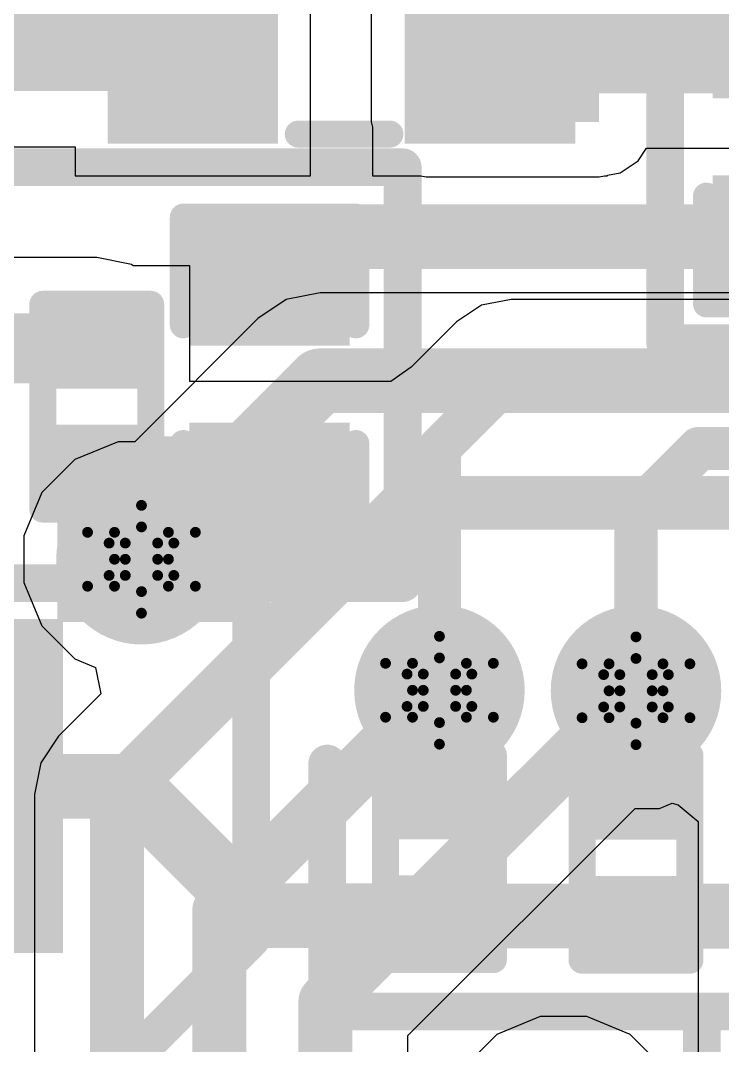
# Model space of a CAD drawing. Header units: inches. Extents: x -18 to 237, y -41 to 211.
# Drawn here: x 11.23 to 14.537, y 52.218 to 57.047 of the extents above; entities that cross this region are included whole.
import ezdxf

# ---------------------------------------------------------------- set-up
doc = ezdxf.new("R2010")
doc.units = ezdxf.units.IN
for name, color, linetype in [('Bottom Layer', 5, 'Continuous'), ('Bottom Solder', 6, 'Continuous'), ('Drill Drawing', 1, 'Continuous'), ('Top Layer', 1, 'Continuous'), ('Top Overlay', 2, 'Continuous'), ('Top Paste', 8, 'Continuous'), ('Top Solder', 216, 'Continuous'), ('Via Holes', 16, 'Continuous')]:
    doc.layers.add(name, color=color, linetype=linetype)

# ---------------------------------------------------------------- blocks, each defined once
blk = doc.blocks.new('R___0201_48')
at = {"layer": 'Top Layer'}
for points in [[(-0.41, 0.185), (-0.14, 0.185), (-0.14, -0.185), (-0.41, -0.185)], [(0.14, 0.185), (0.41, 0.185), (0.41, -0.185), (0.14, -0.185)]]:
    blk.add_hatch(color=1, dxfattribs=at).paths.add_polyline_path(points)
at = {"layer": 'Top Paste'}
for points in [[(-0.41, 0.185), (-0.14, 0.185), (-0.14, -0.185), (-0.41, -0.185)], [(0.14, 0.185), (0.41, 0.185), (0.41, -0.185), (0.14, -0.185)]]:
    blk.add_hatch(color=8, dxfattribs=at).paths.add_polyline_path(points)
at = {"layer": 'Top Solder'}
for points in [[(-0.465, 0.24), (-0.085, 0.24), (-0.085, -0.24), (-0.465, -0.24)], [(0.085, 0.24), (0.465, 0.24), (0.465, -0.24), (0.085, -0.24)]]:
    blk.add_hatch(color=216, dxfattribs=at).paths.add_polyline_path(points)
at = {"layer": 'Top Overlay'}
for points in [[(0.4826, 0.254, 0.127, 0.127, 0), (-0.4826, 0.254, 0.127, 0.127, 0)], [(-0.4826, -0.254, 0.127, 0.127, 0), (-0.4826, 0.254, 0.127, 0.127, 0)], [(0.4826, -0.254, 0.127, 0.127, 0), (0.4826, 0.254, 0.127, 0.127, 0)], [(0.4826, -0.254, 0.127, 0.127, 0), (-0.4826, -0.254, 0.127, 0.127, 0)]]:
    blk.add_lwpolyline(points, format="xyseb", dxfattribs=at)
for points in [[(-0.5143, 0.254, 0.0635, 0.0635, 1), (-0.4508, 0.254, 0.0635, 0.0635, 1)], [(-0.5143, 0.254, 0.0635, 0.0635, 1), (-0.4508, 0.254, 0.0635, 0.0635, 1)], [(0.4508, 0.254, 0.0635, 0.0635, 1), (0.5143, 0.254, 0.0635, 0.0635, 1)], [(0.4508, 0.254, 0.0635, 0.0635, 1), (0.5143, 0.254, 0.0635, 0.0635, 1)], [(-0.5143, -0.254, 0.0635, 0.0635, 1), (-0.4508, -0.254, 0.0635, 0.0635, 1)], [(-0.5143, -0.254, 0.0635, 0.0635, 1), (-0.4508, -0.254, 0.0635, 0.0635, 1)], [(0.4508, -0.254, 0.0635, 0.0635, 1), (0.5143, -0.254, 0.0635, 0.0635, 1)], [(0.4508, -0.254, 0.0635, 0.0635, 1), (0.5143, -0.254, 0.0635, 0.0635, 1)]]:
    blk.add_lwpolyline(points, format="xyseb", close=True, dxfattribs=at)
blk = doc.blocks.new('R___0201_49')
at = {"layer": 'Top Layer'}
for points in [[(-0.41, 0.185), (-0.14, 0.185), (-0.14, -0.185), (-0.41, -0.185)], [(0.14, 0.185), (0.41, 0.185), (0.41, -0.185), (0.14, -0.185)]]:
    blk.add_hatch(color=1, dxfattribs=at).paths.add_polyline_path(points)
at = {"layer": 'Top Paste'}
for points in [[(-0.41, 0.185), (-0.14, 0.185), (-0.14, -0.185), (-0.41, -0.185)], [(0.14, 0.185), (0.41, 0.185), (0.41, -0.185), (0.14, -0.185)]]:
    blk.add_hatch(color=8, dxfattribs=at).paths.add_polyline_path(points)
at = {"layer": 'Top Solder'}
for points in [[(-0.465, 0.24), (-0.085, 0.24), (-0.085, -0.24), (-0.465, -0.24)], [(0.085, 0.24), (0.465, 0.24), (0.465, -0.24), (0.085, -0.24)]]:
    blk.add_hatch(color=216, dxfattribs=at).paths.add_polyline_path(points)
at = {"layer": 'Top Overlay'}
for points in [[(0.4826, 0.254, 0.127, 0.127, 0), (-0.4826, 0.254, 0.127, 0.127, 0)], [(-0.4826, -0.254, 0.127, 0.127, 0), (-0.4826, 0.254, 0.127, 0.127, 0)], [(0.4826, -0.254, 0.127, 0.127, 0), (0.4826, 0.254, 0.127, 0.127, 0)], [(0.4826, -0.254, 0.127, 0.127, 0), (-0.4826, -0.254, 0.127, 0.127, 0)]]:
    blk.add_lwpolyline(points, format="xyseb", dxfattribs=at)
for points in [[(-0.5143, 0.254, 0.0635, 0.0635, 1), (-0.4508, 0.254, 0.0635, 0.0635, 1)], [(-0.5143, 0.254, 0.0635, 0.0635, 1), (-0.4508, 0.254, 0.0635, 0.0635, 1)], [(0.4508, 0.254, 0.0635, 0.0635, 1), (0.5143, 0.254, 0.0635, 0.0635, 1)], [(0.4508, 0.254, 0.0635, 0.0635, 1), (0.5143, 0.254, 0.0635, 0.0635, 1)], [(-0.5143, -0.254, 0.0635, 0.0635, 1), (-0.4508, -0.254, 0.0635, 0.0635, 1)], [(-0.5143, -0.254, 0.0635, 0.0635, 1), (-0.4508, -0.254, 0.0635, 0.0635, 1)], [(0.4508, -0.254, 0.0635, 0.0635, 1), (0.5143, -0.254, 0.0635, 0.0635, 1)], [(0.4508, -0.254, 0.0635, 0.0635, 1), (0.5143, -0.254, 0.0635, 0.0635, 1)]]:
    blk.add_lwpolyline(points, format="xyseb", close=True, dxfattribs=at)
blk = doc.blocks.new('R___0201_54')
at = {"layer": 'Top Layer'}
for points in [[(-0.41, 0.185), (-0.14, 0.185), (-0.14, -0.185), (-0.41, -0.185)], [(0.14, 0.185), (0.41, 0.185), (0.41, -0.185), (0.14, -0.185)]]:
    blk.add_hatch(color=1, dxfattribs=at).paths.add_polyline_path(points)
at = {"layer": 'Top Paste'}
for points in [[(-0.41, 0.185), (-0.14, 0.185), (-0.14, -0.185), (-0.41, -0.185)], [(0.14, 0.185), (0.41, 0.185), (0.41, -0.185), (0.14, -0.185)]]:
    blk.add_hatch(color=8, dxfattribs=at).paths.add_polyline_path(points)
at = {"layer": 'Top Solder'}
for points in [[(-0.465, 0.24), (-0.085, 0.24), (-0.085, -0.24), (-0.465, -0.24)], [(0.085, 0.24), (0.465, 0.24), (0.465, -0.24), (0.085, -0.24)]]:
    blk.add_hatch(color=216, dxfattribs=at).paths.add_polyline_path(points)
at = {"layer": 'Top Overlay'}
for points in [[(-0.4826, 0.254, 0.127, 0.127, 0), (-0.4826, -0.254, 0.127, 0.127, 0)], [(-0.4826, 0.254, 0.127, 0.127, 0), (0.4826, 0.254, 0.127, 0.127, 0)], [(0.4826, 0.254, 0.127, 0.127, 0), (0.4826, -0.254, 0.127, 0.127, 0)], [(-0.4826, -0.254, 0.127, 0.127, 0), (0.4826, -0.254, 0.127, 0.127, 0)]]:
    blk.add_lwpolyline(points, format="xyseb", dxfattribs=at)
for points in [[(-0.5143, 0.254, 0.0635, 0.0635, 1), (-0.4508, 0.254, 0.0635, 0.0635, 1)], [(-0.5143, 0.254, 0.0635, 0.0635, 1), (-0.4508, 0.254, 0.0635, 0.0635, 1)], [(0.4508, 0.254, 0.0635, 0.0635, 1), (0.5143, 0.254, 0.0635, 0.0635, 1)], [(0.4508, 0.254, 0.0635, 0.0635, 1), (0.5143, 0.254, 0.0635, 0.0635, 1)], [(-0.5143, -0.254, 0.0635, 0.0635, 1), (-0.4508, -0.254, 0.0635, 0.0635, 1)], [(-0.5143, -0.254, 0.0635, 0.0635, 1), (-0.4508, -0.254, 0.0635, 0.0635, 1)], [(0.4508, -0.254, 0.0635, 0.0635, 1), (0.5143, -0.254, 0.0635, 0.0635, 1)], [(0.4508, -0.254, 0.0635, 0.0635, 1), (0.5143, -0.254, 0.0635, 0.0635, 1)]]:
    blk.add_lwpolyline(points, format="xyseb", close=True, dxfattribs=at)
blk = doc.blocks.new('IND_0603__1608_M_______99')
at = {"layer": 'Top Layer'}
for points in [[(-1, 0.4), (-0.4, 0.4), (-0.4, -0.4), (-1, -0.4)], [(0.4, 0.4), (1, 0.4), (1, -0.4), (0.4, -0.4)]]:
    blk.add_hatch(color=1, dxfattribs=at).paths.add_polyline_path(points)
at = {"layer": 'Top Paste'}
for points in [[(-1, 0.4), (-0.4, 0.4), (-0.4, -0.4), (-1, -0.4)], [(0.4, 0.4), (1, 0.4), (1, -0.4), (0.4, -0.4)]]:
    blk.add_hatch(color=8, dxfattribs=at).paths.add_polyline_path(points)
at = {"layer": 'Top Solder'}
for points in [[(-1.1016, 0.5016), (-0.2984, 0.5016), (-0.2984, -0.5016), (-1.1016, -0.5016)], [(0.2984, 0.5016), (1.1016, 0.5016), (1.1016, -0.5016), (0.2984, -0.5016)]]:
    blk.add_hatch(color=216, dxfattribs=at).paths.add_polyline_path(points)
at = {"layer": 'Top Overlay'}
for points in [[(-0.2032, 0.4572, 0.127, 0.127, 0), (0.2286, 0.4572, 0.127, 0.127, 0)], [(-0.2032, -0.4572, 0.127, 0.127, 0), (0.2286, -0.4572, 0.127, 0.127, 0)]]:
    blk.add_lwpolyline(points, format="xyseb", dxfattribs=at)
for points in [[(-0.2349, 0.4572, 0.0635, 0.0635, 1), (-0.1714, 0.4572, 0.0635, 0.0635, 1)], [(0.1968, 0.4572, 0.0635, 0.0635, 1), (0.2604, 0.4572, 0.0635, 0.0635, 1)], [(-0.2349, -0.4572, 0.0635, 0.0635, 1), (-0.1714, -0.4572, 0.0635, 0.0635, 1)], [(0.1968, -0.4572, 0.0635, 0.0635, 1), (0.2604, -0.4572, 0.0635, 0.0635, 1)]]:
    blk.add_lwpolyline(points, format="xyseb", close=True, dxfattribs=at)
blk = doc.blocks.new('SOD_323_116')
at = {"layer": 'Top Overlay'}
for points in [[(-2.0065, 0.481), (-0.9143, 0.481), (-0.9143, 0.7858), (-2.0065, 0.7858)], [(-2.0065, -0.5096), (-1.5747, -0.5096), (-1.5747, 0.5064), (-2.0065, 0.5064)], [(-2.0065, -0.789), (-0.9143, -0.789), (-0.9143, -0.4842), (-2.0065, -0.4842)]]:
    blk.add_hatch(color=2, dxfattribs=at).paths.add_polyline_path(points)
blk = doc.blocks.new('C___0402_127')
at = {"layer": 'Top Layer'}
for points in [[(-0.6985, -0.3175), (-0.6985, 0.3175), (-0.2413, 0.3175), (-0.2413, -0.3175)], [(0.2413, -0.3175), (0.2413, 0.3175), (0.6985, 0.3175), (0.6985, -0.3175)]]:
    blk.add_hatch(color=1, dxfattribs=at).paths.add_polyline_path(points)
at = {"layer": 'Top Paste'}
for points in [[(-0.6985, -0.3175), (-0.6985, 0.3175), (-0.2413, 0.3175), (-0.2413, -0.3175)], [(0.2413, -0.3175), (0.2413, 0.3175), (0.6985, 0.3175), (0.6985, -0.3175)]]:
    blk.add_hatch(color=8, dxfattribs=at).paths.add_polyline_path(points)
at = {"layer": 'Top Solder'}
for points in [[(-0.7585, -0.3775), (-0.7585, 0.3775), (-0.1813, 0.3775), (-0.1813, -0.3775)], [(0.1813, -0.3775), (0.1813, 0.3775), (0.7585, 0.3775), (0.7585, -0.3775)]]:
    blk.add_hatch(color=216, dxfattribs=at).paths.add_polyline_path(points)
at = {"layer": 'Top Overlay'}
for points in [[(-0.2794, 0.4064, 0.127, 0.127, 0), (-0.7874, 0.4064, 0.127, 0.127, 0)], [(-0.7874, -0.4064, 0.127, 0.127, 0), (-0.7874, 0.4064, 0.127, 0.127, 0)], [(0.7874, 0.4064, 0.127, 0.127, 0), (0.2794, 0.4064, 0.127, 0.127, 0)], [(0.7874, -0.4064, 0.127, 0.127, 0), (0.7874, 0.4064, 0.127, 0.127, 0)], [(-0.2794, -0.4064, 0.127, 0.127, 0), (-0.7874, -0.4064, 0.127, 0.127, 0)], [(0.7874, -0.4064, 0.127, 0.127, 0), (0.2794, -0.4064, 0.127, 0.127, 0)]]:
    blk.add_lwpolyline(points, format="xyseb", dxfattribs=at)
for points in [[(-0.8191, 0.4064, 0.0635, 0.0635, 1), (-0.7556, 0.4064, 0.0635, 0.0635, 1)], [(-0.8191, 0.4064, 0.0635, 0.0635, 1), (-0.7556, 0.4064, 0.0635, 0.0635, 1)], [(-0.3111, 0.4064, 0.0635, 0.0635, 1), (-0.2477, 0.4064, 0.0635, 0.0635, 1)], [(0.2477, 0.4064, 0.0635, 0.0635, 1), (0.3111, 0.4064, 0.0635, 0.0635, 1)], [(0.7556, 0.4064, 0.0635, 0.0635, 1), (0.8191, 0.4064, 0.0635, 0.0635, 1)], [(0.7556, 0.4064, 0.0635, 0.0635, 1), (0.8191, 0.4064, 0.0635, 0.0635, 1)], [(-0.8191, -0.4064, 0.0635, 0.0635, 1), (-0.7556, -0.4064, 0.0635, 0.0635, 1)], [(-0.8191, -0.4064, 0.0635, 0.0635, 1), (-0.7556, -0.4064, 0.0635, 0.0635, 1)], [(-0.3111, -0.4064, 0.0635, 0.0635, 1), (-0.2477, -0.4064, 0.0635, 0.0635, 1)], [(0.2477, -0.4064, 0.0635, 0.0635, 1), (0.3111, -0.4064, 0.0635, 0.0635, 1)], [(0.7556, -0.4064, 0.0635, 0.0635, 1), (0.8191, -0.4064, 0.0635, 0.0635, 1)], [(0.7556, -0.4064, 0.0635, 0.0635, 1), (0.8191, -0.4064, 0.0635, 0.0635, 1)]]:
    blk.add_lwpolyline(points, format="xyseb", close=True, dxfattribs=at)
blk = doc.blocks.new('C___0402_132')
at = {"layer": 'Top Layer'}
for points in [[(-0.6985, -0.3175), (-0.6985, 0.3175), (-0.2413, 0.3175), (-0.2413, -0.3175)], [(0.2413, -0.3175), (0.2413, 0.3175), (0.6985, 0.3175), (0.6985, -0.3175)]]:
    blk.add_hatch(color=1, dxfattribs=at).paths.add_polyline_path(points)
at = {"layer": 'Top Paste'}
for points in [[(-0.6985, -0.3175), (-0.6985, 0.3175), (-0.2413, 0.3175), (-0.2413, -0.3175)], [(0.2413, -0.3175), (0.2413, 0.3175), (0.6985, 0.3175), (0.6985, -0.3175)]]:
    blk.add_hatch(color=8, dxfattribs=at).paths.add_polyline_path(points)
at = {"layer": 'Top Solder'}
for points in [[(-0.7585, -0.3775), (-0.7585, 0.3775), (-0.1813, 0.3775), (-0.1813, -0.3775)], [(0.1813, -0.3775), (0.1813, 0.3775), (0.7585, 0.3775), (0.7585, -0.3775)]]:
    blk.add_hatch(color=216, dxfattribs=at).paths.add_polyline_path(points)
at = {"layer": 'Top Overlay'}
for points in [[(-0.7874, 0.4064, 0.127, 0.127, 0), (-0.2794, 0.4064, 0.127, 0.127, 0)], [(-0.7874, 0.4064, 0.127, 0.127, 0), (-0.7874, -0.4064, 0.127, 0.127, 0)], [(0.2794, 0.4064, 0.127, 0.127, 0), (0.7874, 0.4064, 0.127, 0.127, 0)], [(0.7874, 0.4064, 0.127, 0.127, 0), (0.7874, -0.4064, 0.127, 0.127, 0)], [(-0.7874, -0.4064, 0.127, 0.127, 0), (-0.2794, -0.4064, 0.127, 0.127, 0)], [(0.2794, -0.4064, 0.127, 0.127, 0), (0.7874, -0.4064, 0.127, 0.127, 0)]]:
    blk.add_lwpolyline(points, format="xyseb", dxfattribs=at)
for points in [[(-0.8191, 0.4064, 0.0635, 0.0635, 1), (-0.7556, 0.4064, 0.0635, 0.0635, 1)], [(-0.8191, 0.4064, 0.0635, 0.0635, 1), (-0.7556, 0.4064, 0.0635, 0.0635, 1)], [(-0.3111, 0.4064, 0.0635, 0.0635, 1), (-0.2477, 0.4064, 0.0635, 0.0635, 1)], [(0.2477, 0.4064, 0.0635, 0.0635, 1), (0.3111, 0.4064, 0.0635, 0.0635, 1)], [(0.7556, 0.4064, 0.0635, 0.0635, 1), (0.8191, 0.4064, 0.0635, 0.0635, 1)], [(0.7556, 0.4064, 0.0635, 0.0635, 1), (0.8191, 0.4064, 0.0635, 0.0635, 1)], [(-0.8191, -0.4064, 0.0635, 0.0635, 1), (-0.7556, -0.4064, 0.0635, 0.0635, 1)], [(-0.8191, -0.4064, 0.0635, 0.0635, 1), (-0.7556, -0.4064, 0.0635, 0.0635, 1)], [(-0.3111, -0.4064, 0.0635, 0.0635, 1), (-0.2477, -0.4064, 0.0635, 0.0635, 1)], [(0.2477, -0.4064, 0.0635, 0.0635, 1), (0.3111, -0.4064, 0.0635, 0.0635, 1)], [(0.7556, -0.4064, 0.0635, 0.0635, 1), (0.8191, -0.4064, 0.0635, 0.0635, 1)], [(0.7556, -0.4064, 0.0635, 0.0635, 1), (0.8191, -0.4064, 0.0635, 0.0635, 1)]]:
    blk.add_lwpolyline(points, format="xyseb", close=True, dxfattribs=at)

msp = doc.modelspace()

# ---------------------------------------------------------------- hatches: boundary and pattern name
at = {"layer": 'Bottom Layer'}
h = msp.add_hatch(color=5, dxfattribs=at)
edge = h.paths.add_edge_path()
edge.add_arc((11.7998, 54.5087), 0.3, 0, 360)
h = msp.add_hatch(color=5, dxfattribs=at)
edge = h.paths.add_edge_path()
edge.add_arc((13.2034, 53.8915), 0.3, 0, 360)
h = msp.add_hatch(color=5, dxfattribs=at)
edge = h.paths.add_edge_path()
edge.add_arc((14.1292, 53.8889), 0.3, 0, 360)
at = {"layer": 'Bottom Solder'}
h = msp.add_hatch(color=6, dxfattribs=at)
edge = h.paths.add_edge_path()
edge.add_arc((11.7998, 54.5087), 0.4016, 0, 360)
h = msp.add_hatch(color=6, dxfattribs=at)
edge = h.paths.add_edge_path()
edge.add_arc((13.2034, 53.8915), 0.4016, 0, 360)
h = msp.add_hatch(color=6, dxfattribs=at)
edge = h.paths.add_edge_path()
edge.add_arc((14.1292, 53.8889), 0.4016, 0, 360)
at = {"layer": 'Top Layer'}
for points in [[(13.1414, 56.5691), (13.9555, 56.5691), (13.9555, 57.3691), (13.1414, 57.3691)], [(13.1414, 56.7047), (17.0518, 56.7047), (17.0518, 57.2548), (13.1414, 57.2548)], [(11.4042, 54.2123), (12.3414, 54.2123), (12.3414, 55.0875), (11.4042, 55.0875)], [(11.4042, 54.635), (12.7207, 54.635), (12.7207, 55.0875), (11.4042, 55.0875)]]:
    msp.add_hatch(color=1, dxfattribs=at).paths.add_polyline_path(points)
h = msp.add_hatch(color=1, dxfattribs=at)
edge = h.paths.add_edge_path()
edge.add_arc((11.7998, 54.5087), 0.3, 0, 360)
h = msp.add_hatch(color=1, dxfattribs=at)
edge = h.paths.add_edge_path()
edge.add_arc((13.2034, 53.8915), 0.3, 0, 360)
h = msp.add_hatch(color=1, dxfattribs=at)
edge = h.paths.add_edge_path()
edge.add_arc((14.1292, 53.8889), 0.3, 0, 360)
at = {"layer": 'Top Solder'}
h = msp.add_hatch(color=216, dxfattribs=at)
edge = h.paths.add_edge_path()
edge.add_arc((11.7998, 54.5087), 0.4016, 0, 360)
h = msp.add_hatch(color=216, dxfattribs=at)
edge = h.paths.add_edge_path()
edge.add_arc((13.2034, 53.8915), 0.4016, 0, 360)
h = msp.add_hatch(color=216, dxfattribs=at)
edge = h.paths.add_edge_path()
edge.add_arc((14.1292, 53.8889), 0.4016, 0, 360)
at = {"layer": 'Via Holes'}
h = msp.add_hatch(color=7, dxfattribs=at)
edge = h.paths.add_edge_path()
edge.add_arc((11.7998, 54.5087), 0.15, 0, 360)
h = msp.add_hatch(color=7, dxfattribs=at)
edge = h.paths.add_edge_path()
edge.add_arc((13.2034, 53.8915), 0.15, 0, 360)
h = msp.add_hatch(color=7, dxfattribs=at)
edge = h.paths.add_edge_path()
edge.add_arc((14.1292, 53.8889), 0.15, 0, 360)

# ---------------------------------------------------------------- linework, layer by layer
at = {"layer": 'Bottom Layer'}
for p, q in [((12.4821, 55.7324), (12.3477, 55.6426)), ((12.6407, 55.764), (12.4821, 55.7324)), ((15.3011, 55.764), (12.6407, 55.764)), ((12.3477, 55.6426), (11.7678, 55.0627)), ((11.6896, 55.0627), (11.486, 54.9784)), ((11.7678, 55.0627), (11.6896, 55.0627)), ((11.486, 54.9784), (11.3302, 54.8225)), ((11.3302, 54.8225), (11.2458, 54.6189)), ((11.2458, 54.6189), (11.2458, 54.3985)), ((11.2458, 54.3985), (11.3302, 54.1949)), ((11.3302, 54.1949), (11.486, 54.0391)), ((11.486, 54.0391), (11.5834, 53.9987)), ((11.5834, 53.9987), (11.6082, 53.8742)), ((11.6082, 53.8742), (11.4093, 53.6753)), ((11.4093, 53.6753), (11.3251, 53.5492)), ((11.3251, 53.5492), (11.2955, 53.4006)), ((11.2955, 53.4006), (11.2955, 45.4856)), ((13.0545, 52.2648), (14.1246, 53.3349)), ((14.1246, 53.3349), (14.2394, 53.3349)), ((14.2394, 53.3349), (14.2997, 53.3599)), ((14.2997, 53.3599), (14.3271, 53.3521)), ((14.3271, 53.3521), (14.4223, 53.2732)), ((14.4223, 53.2732), (14.4223, 52.0471)), ((13.6772, 52.3542), (13.4736, 52.2699)), ((13.8976, 52.3542), (13.6772, 52.3542)), ((14.1013, 52.2699), (13.8976, 52.3542)), ((13.0545, 46.2227), (13.0545, 52.2648)), ((13.4736, 52.2699), (13.3178, 52.114)), ((14.2571, 52.114), (14.1013, 52.2699))]:
    msp.add_line(p, q, dxfattribs=at)
for points in [[(11.7998, 54.5087, 0.3048, 0.3048, 0), (12.6407, 55.3496, 0.3048, 0.3048, 0)], [(12.6407, 55.3496, 0.3048, 0.3048, 0), (16.3068, 55.3496, 0.3048, 0.3048, 0)], [(11.684, 53.4006, 0.254, 0.254, 0), (13.0581, 54.7747, 0.254, 0.254, 0)], [(13.0581, 54.7747, 0.254, 0.254, 0), (14.6692, 54.7747, 0.254, 0.254, 0)], [(12.1662, 52.8543, 0.254, 0.254, 0), (13.2034, 53.8915, 0.254, 0.254, 0)], [(12.666, 52.4257, 0.254, 0.254, 0), (14.1292, 53.8889, 0.254, 0.254, 0)], [(11.684, 45.4856, 0.254, 0.254, 0), (11.684, 53.4006, 0.254, 0.254, 0)], [(12.1662, 45.704, 0.254, 0.254, 0), (12.1662, 52.8543, 0.254, 0.254, 0)], [(12.666, 46.0618, 0.254, 0.254, 0), (12.666, 52.4257, 0.254, 0.254, 0)]]:
    msp.add_lwpolyline(points, format="xyseb", dxfattribs=at)
for points in [[(12.5645, 55.3496, 0.1524, 0.1524, 1), (12.7169, 55.3496, 0.1524, 0.1524, 1)], [(12.5645, 55.3496, 0.1524, 0.1524, 1), (12.7169, 55.3496, 0.1524, 0.1524, 1)], [(12.9946, 54.7747, 0.127, 0.127, 1), (13.1216, 54.7747, 0.127, 0.127, 1)], [(12.9946, 54.7747, 0.127, 0.127, 1), (13.1216, 54.7747, 0.127, 0.127, 1)], [(11.7236, 54.5087, 0.1524, 0.1524, 1), (11.876, 54.5087, 0.1524, 0.1524, 1)], [(13.1399, 53.8915, 0.127, 0.127, 1), (13.2669, 53.8915, 0.127, 0.127, 1)], [(14.0657, 53.8889, 0.127, 0.127, 1), (14.1927, 53.8889, 0.127, 0.127, 1)], [(11.6205, 53.4006, 0.127, 0.127, 1), (11.7475, 53.4006, 0.127, 0.127, 1)], [(11.6205, 53.4006, 0.127, 0.127, 1), (11.7475, 53.4006, 0.127, 0.127, 1)], [(12.1027, 52.8543, 0.127, 0.127, 1), (12.2297, 52.8543, 0.127, 0.127, 1)], [(12.1027, 52.8543, 0.127, 0.127, 1), (12.2297, 52.8543, 0.127, 0.127, 1)], [(12.6025, 52.4257, 0.127, 0.127, 1), (12.7295, 52.4257, 0.127, 0.127, 1)], [(12.6025, 52.4257, 0.127, 0.127, 1), (12.7295, 52.4257, 0.127, 0.127, 1)]]:
    msp.add_lwpolyline(points, format="xyseb", close=True, dxfattribs=at)
at = {"layer": 'Drill Drawing'}
for points in [[(11.6728, 54.6357, 0.0508, 0.0508, 0), (11.7998, 54.7627, 0.0508, 0.0508, 0)], [(11.7998, 54.7627, 0.0508, 0.0508, 0), (11.9268, 54.6357, 0.0508, 0.0508, 0)], [(11.7236, 54.5849, 0.0508, 0.0508, 0), (11.7998, 54.6611, 0.0508, 0.0508, 0)], [(11.7998, 54.6611, 0.0508, 0.0508, 0), (11.876, 54.5849, 0.0508, 0.0508, 0)], [(11.5458, 54.6357, 0.0508, 0.0508, 0), (11.6728, 54.5087, 0.0508, 0.0508, 0)], [(11.5458, 54.6357, 0.0508, 0.0508, 0), (11.6728, 54.6357, 0.0508, 0.0508, 0)], [(11.9268, 54.6357, 0.0508, 0.0508, 0), (12.0538, 54.6357, 0.0508, 0.0508, 0)], [(11.9268, 54.5087, 0.0508, 0.0508, 0), (12.0538, 54.6357, 0.0508, 0.0508, 0)], [(11.6474, 54.5849, 0.0508, 0.0508, 0), (11.7236, 54.5087, 0.0508, 0.0508, 0)], [(11.6474, 54.5849, 0.0508, 0.0508, 0), (11.7236, 54.5849, 0.0508, 0.0508, 0)], [(11.876, 54.5849, 0.0508, 0.0508, 0), (11.9522, 54.5849, 0.0508, 0.0508, 0)], [(11.876, 54.5087, 0.0508, 0.0508, 0), (11.9522, 54.5849, 0.0508, 0.0508, 0)], [(11.5458, 54.3817, 0.0508, 0.0508, 0), (11.6728, 54.5087, 0.0508, 0.0508, 0)], [(11.6474, 54.4325, 0.0508, 0.0508, 0), (11.7236, 54.5087, 0.0508, 0.0508, 0)], [(11.876, 54.5087, 0.0508, 0.0508, 0), (11.9522, 54.4325, 0.0508, 0.0508, 0)], [(11.9268, 54.5087, 0.0508, 0.0508, 0), (12.0538, 54.3817, 0.0508, 0.0508, 0)], [(11.6474, 54.4325, 0.0508, 0.0508, 0), (11.7236, 54.4325, 0.0508, 0.0508, 0)], [(11.7236, 54.4325, 0.0508, 0.0508, 0), (11.7998, 54.3563, 0.0508, 0.0508, 0)], [(11.7998, 54.3563, 0.0508, 0.0508, 0), (11.876, 54.4325, 0.0508, 0.0508, 0)], [(11.876, 54.4325, 0.0508, 0.0508, 0), (11.9522, 54.4325, 0.0508, 0.0508, 0)], [(11.5458, 54.3817, 0.0508, 0.0508, 0), (11.6728, 54.3817, 0.0508, 0.0508, 0)], [(11.6728, 54.3817, 0.0508, 0.0508, 0), (11.7998, 54.2547, 0.0508, 0.0508, 0)], [(11.7998, 54.2547, 0.0508, 0.0508, 0), (11.9268, 54.3817, 0.0508, 0.0508, 0)], [(11.9268, 54.3817, 0.0508, 0.0508, 0), (12.0538, 54.3817, 0.0508, 0.0508, 0)], [(13.0764, 54.0185, 0.0508, 0.0508, 0), (13.2034, 54.1455, 0.0508, 0.0508, 0)], [(13.2034, 54.1455, 0.0508, 0.0508, 0), (13.3304, 54.0185, 0.0508, 0.0508, 0)], [(14.0022, 54.0159, 0.0508, 0.0508, 0), (14.1292, 54.1429, 0.0508, 0.0508, 0)], [(14.1292, 54.1429, 0.0508, 0.0508, 0), (14.2562, 54.0159, 0.0508, 0.0508, 0)], [(12.9494, 54.0185, 0.0508, 0.0508, 0), (13.0764, 53.8915, 0.0508, 0.0508, 0)], [(12.9494, 54.0185, 0.0508, 0.0508, 0), (13.0764, 54.0185, 0.0508, 0.0508, 0)], [(13.1272, 53.9677, 0.0508, 0.0508, 0), (13.2034, 54.0439, 0.0508, 0.0508, 0)], [(13.2034, 54.0439, 0.0508, 0.0508, 0), (13.2796, 53.9677, 0.0508, 0.0508, 0)], [(13.3304, 54.0185, 0.0508, 0.0508, 0), (13.4574, 54.0185, 0.0508, 0.0508, 0)], [(13.3304, 53.8915, 0.0508, 0.0508, 0), (13.4574, 54.0185, 0.0508, 0.0508, 0)], [(13.8752, 54.0159, 0.0508, 0.0508, 0), (14.0022, 53.8889, 0.0508, 0.0508, 0)], [(13.8752, 54.0159, 0.0508, 0.0508, 0), (14.0022, 54.0159, 0.0508, 0.0508, 0)], [(14.053, 53.9651, 0.0508, 0.0508, 0), (14.1292, 54.0413, 0.0508, 0.0508, 0)], [(14.1292, 54.0413, 0.0508, 0.0508, 0), (14.2054, 53.9651, 0.0508, 0.0508, 0)], [(14.2562, 54.0159, 0.0508, 0.0508, 0), (14.3832, 54.0159, 0.0508, 0.0508, 0)], [(14.2562, 53.8889, 0.0508, 0.0508, 0), (14.3832, 54.0159, 0.0508, 0.0508, 0)], [(13.051, 53.9677, 0.0508, 0.0508, 0), (13.1272, 53.8915, 0.0508, 0.0508, 0)], [(13.051, 53.9677, 0.0508, 0.0508, 0), (13.1272, 53.9677, 0.0508, 0.0508, 0)], [(13.2796, 53.9677, 0.0508, 0.0508, 0), (13.3558, 53.9677, 0.0508, 0.0508, 0)], [(13.2796, 53.8915, 0.0508, 0.0508, 0), (13.3558, 53.9677, 0.0508, 0.0508, 0)], [(13.9768, 53.9651, 0.0508, 0.0508, 0), (14.053, 53.8889, 0.0508, 0.0508, 0)], [(13.9768, 53.9651, 0.0508, 0.0508, 0), (14.053, 53.9651, 0.0508, 0.0508, 0)], [(14.2054, 53.9651, 0.0508, 0.0508, 0), (14.2816, 53.9651, 0.0508, 0.0508, 0)], [(14.2054, 53.8889, 0.0508, 0.0508, 0), (14.2816, 53.9651, 0.0508, 0.0508, 0)], [(12.9494, 53.7645, 0.0508, 0.0508, 0), (13.0764, 53.8915, 0.0508, 0.0508, 0)], [(13.051, 53.8153, 0.0508, 0.0508, 0), (13.1272, 53.8915, 0.0508, 0.0508, 0)], [(13.2796, 53.8915, 0.0508, 0.0508, 0), (13.3558, 53.8153, 0.0508, 0.0508, 0)], [(13.3304, 53.8915, 0.0508, 0.0508, 0), (13.4574, 53.7645, 0.0508, 0.0508, 0)], [(13.8752, 53.7619, 0.0508, 0.0508, 0), (14.0022, 53.8889, 0.0508, 0.0508, 0)], [(13.9768, 53.8127, 0.0508, 0.0508, 0), (14.053, 53.8889, 0.0508, 0.0508, 0)], [(14.2054, 53.8889, 0.0508, 0.0508, 0), (14.2816, 53.8127, 0.0508, 0.0508, 0)], [(14.2562, 53.8889, 0.0508, 0.0508, 0), (14.3832, 53.7619, 0.0508, 0.0508, 0)], [(13.051, 53.8153, 0.0508, 0.0508, 0), (13.1272, 53.8153, 0.0508, 0.0508, 0)], [(13.1272, 53.8153, 0.0508, 0.0508, 0), (13.2034, 53.7391, 0.0508, 0.0508, 0)], [(13.2034, 53.7391, 0.0508, 0.0508, 0), (13.2796, 53.8153, 0.0508, 0.0508, 0)], [(13.2796, 53.8153, 0.0508, 0.0508, 0), (13.3558, 53.8153, 0.0508, 0.0508, 0)], [(13.9768, 53.8127, 0.0508, 0.0508, 0), (14.053, 53.8127, 0.0508, 0.0508, 0)], [(14.053, 53.8127, 0.0508, 0.0508, 0), (14.1292, 53.7365, 0.0508, 0.0508, 0)], [(14.1292, 53.7365, 0.0508, 0.0508, 0), (14.2054, 53.8127, 0.0508, 0.0508, 0)], [(14.2054, 53.8127, 0.0508, 0.0508, 0), (14.2816, 53.8127, 0.0508, 0.0508, 0)], [(12.9494, 53.7645, 0.0508, 0.0508, 0), (13.0764, 53.7645, 0.0508, 0.0508, 0)], [(13.0764, 53.7645, 0.0508, 0.0508, 0), (13.2034, 53.6375, 0.0508, 0.0508, 0)], [(13.2034, 53.6375, 0.0508, 0.0508, 0), (13.3304, 53.7645, 0.0508, 0.0508, 0)], [(13.3304, 53.7645, 0.0508, 0.0508, 0), (13.4574, 53.7645, 0.0508, 0.0508, 0)], [(13.8752, 53.7619, 0.0508, 0.0508, 0), (14.0022, 53.7619, 0.0508, 0.0508, 0)], [(14.0022, 53.7619, 0.0508, 0.0508, 0), (14.1292, 53.6349, 0.0508, 0.0508, 0)], [(14.1292, 53.6349, 0.0508, 0.0508, 0), (14.2562, 53.7619, 0.0508, 0.0508, 0)], [(14.2562, 53.7619, 0.0508, 0.0508, 0), (14.3832, 53.7619, 0.0508, 0.0508, 0)]]:
    msp.add_lwpolyline(points, format="xyseb", dxfattribs=at)
for points in [[(11.7871, 54.7627, 0.0254, 0.0254, 1), (11.8125, 54.7627, 0.0254, 0.0254, 1)], [(11.7871, 54.7627, 0.0254, 0.0254, 1), (11.8125, 54.7627, 0.0254, 0.0254, 1)], [(11.7871, 54.6611, 0.0254, 0.0254, 1), (11.8125, 54.6611, 0.0254, 0.0254, 1)], [(11.7871, 54.6611, 0.0254, 0.0254, 1), (11.8125, 54.6611, 0.0254, 0.0254, 1)], [(11.5331, 54.6357, 0.0254, 0.0254, 1), (11.5585, 54.6357, 0.0254, 0.0254, 1)], [(11.5331, 54.6357, 0.0254, 0.0254, 1), (11.5585, 54.6357, 0.0254, 0.0254, 1)], [(11.6601, 54.6357, 0.0254, 0.0254, 1), (11.6855, 54.6357, 0.0254, 0.0254, 1)], [(11.6601, 54.6357, 0.0254, 0.0254, 1), (11.6855, 54.6357, 0.0254, 0.0254, 1)], [(11.9141, 54.6357, 0.0254, 0.0254, 1), (11.9395, 54.6357, 0.0254, 0.0254, 1)], [(11.9141, 54.6357, 0.0254, 0.0254, 1), (11.9395, 54.6357, 0.0254, 0.0254, 1)], [(12.0411, 54.6357, 0.0254, 0.0254, 1), (12.0665, 54.6357, 0.0254, 0.0254, 1)], [(12.0411, 54.6357, 0.0254, 0.0254, 1), (12.0665, 54.6357, 0.0254, 0.0254, 1)], [(11.6347, 54.5849, 0.0254, 0.0254, 1), (11.6601, 54.5849, 0.0254, 0.0254, 1)], [(11.6347, 54.5849, 0.0254, 0.0254, 1), (11.6601, 54.5849, 0.0254, 0.0254, 1)], [(11.7109, 54.5849, 0.0254, 0.0254, 1), (11.7363, 54.5849, 0.0254, 0.0254, 1)], [(11.7109, 54.5849, 0.0254, 0.0254, 1), (11.7363, 54.5849, 0.0254, 0.0254, 1)], [(11.8633, 54.5849, 0.0254, 0.0254, 1), (11.8887, 54.5849, 0.0254, 0.0254, 1)], [(11.8633, 54.5849, 0.0254, 0.0254, 1), (11.8887, 54.5849, 0.0254, 0.0254, 1)], [(11.9395, 54.5849, 0.0254, 0.0254, 1), (11.9649, 54.5849, 0.0254, 0.0254, 1)], [(11.9395, 54.5849, 0.0254, 0.0254, 1), (11.9649, 54.5849, 0.0254, 0.0254, 1)], [(11.6601, 54.5087, 0.0254, 0.0254, 1), (11.6855, 54.5087, 0.0254, 0.0254, 1)], [(11.6601, 54.5087, 0.0254, 0.0254, 1), (11.6855, 54.5087, 0.0254, 0.0254, 1)], [(11.7109, 54.5087, 0.0254, 0.0254, 1), (11.7363, 54.5087, 0.0254, 0.0254, 1)], [(11.7109, 54.5087, 0.0254, 0.0254, 1), (11.7363, 54.5087, 0.0254, 0.0254, 1)], [(11.8633, 54.5087, 0.0254, 0.0254, 1), (11.8887, 54.5087, 0.0254, 0.0254, 1)], [(11.8633, 54.5087, 0.0254, 0.0254, 1), (11.8887, 54.5087, 0.0254, 0.0254, 1)], [(11.9141, 54.5087, 0.0254, 0.0254, 1), (11.9395, 54.5087, 0.0254, 0.0254, 1)], [(11.9141, 54.5087, 0.0254, 0.0254, 1), (11.9395, 54.5087, 0.0254, 0.0254, 1)], [(11.6347, 54.4325, 0.0254, 0.0254, 1), (11.6601, 54.4325, 0.0254, 0.0254, 1)], [(11.6347, 54.4325, 0.0254, 0.0254, 1), (11.6601, 54.4325, 0.0254, 0.0254, 1)], [(11.7109, 54.4325, 0.0254, 0.0254, 1), (11.7363, 54.4325, 0.0254, 0.0254, 1)], [(11.7109, 54.4325, 0.0254, 0.0254, 1), (11.7363, 54.4325, 0.0254, 0.0254, 1)], [(11.8633, 54.4325, 0.0254, 0.0254, 1), (11.8887, 54.4325, 0.0254, 0.0254, 1)], [(11.8633, 54.4325, 0.0254, 0.0254, 1), (11.8887, 54.4325, 0.0254, 0.0254, 1)], [(11.9395, 54.4325, 0.0254, 0.0254, 1), (11.9649, 54.4325, 0.0254, 0.0254, 1)], [(11.9395, 54.4325, 0.0254, 0.0254, 1), (11.9649, 54.4325, 0.0254, 0.0254, 1)], [(11.5331, 54.3817, 0.0254, 0.0254, 1), (11.5585, 54.3817, 0.0254, 0.0254, 1)], [(11.5331, 54.3817, 0.0254, 0.0254, 1), (11.5585, 54.3817, 0.0254, 0.0254, 1)], [(11.6601, 54.3817, 0.0254, 0.0254, 1), (11.6855, 54.3817, 0.0254, 0.0254, 1)], [(11.6601, 54.3817, 0.0254, 0.0254, 1), (11.6855, 54.3817, 0.0254, 0.0254, 1)], [(11.7871, 54.3563, 0.0254, 0.0254, 1), (11.8125, 54.3563, 0.0254, 0.0254, 1)], [(11.7871, 54.3563, 0.0254, 0.0254, 1), (11.8125, 54.3563, 0.0254, 0.0254, 1)], [(11.9141, 54.3817, 0.0254, 0.0254, 1), (11.9395, 54.3817, 0.0254, 0.0254, 1)], [(11.9141, 54.3817, 0.0254, 0.0254, 1), (11.9395, 54.3817, 0.0254, 0.0254, 1)], [(12.0411, 54.3817, 0.0254, 0.0254, 1), (12.0665, 54.3817, 0.0254, 0.0254, 1)], [(12.0411, 54.3817, 0.0254, 0.0254, 1), (12.0665, 54.3817, 0.0254, 0.0254, 1)], [(11.7871, 54.2547, 0.0254, 0.0254, 1), (11.8125, 54.2547, 0.0254, 0.0254, 1)], [(11.7871, 54.2547, 0.0254, 0.0254, 1), (11.8125, 54.2547, 0.0254, 0.0254, 1)], [(13.1907, 54.1455, 0.0254, 0.0254, 1), (13.2161, 54.1455, 0.0254, 0.0254, 1)], [(13.1907, 54.1455, 0.0254, 0.0254, 1), (13.2161, 54.1455, 0.0254, 0.0254, 1)], [(14.1165, 54.1429, 0.0254, 0.0254, 1), (14.1419, 54.1429, 0.0254, 0.0254, 1)], [(14.1165, 54.1429, 0.0254, 0.0254, 1), (14.1419, 54.1429, 0.0254, 0.0254, 1)], [(12.9367, 54.0185, 0.0254, 0.0254, 1), (12.9621, 54.0185, 0.0254, 0.0254, 1)], [(12.9367, 54.0185, 0.0254, 0.0254, 1), (12.9621, 54.0185, 0.0254, 0.0254, 1)], [(13.0637, 54.0185, 0.0254, 0.0254, 1), (13.0891, 54.0185, 0.0254, 0.0254, 1)], [(13.0637, 54.0185, 0.0254, 0.0254, 1), (13.0891, 54.0185, 0.0254, 0.0254, 1)], [(13.1907, 54.0439, 0.0254, 0.0254, 1), (13.2161, 54.0439, 0.0254, 0.0254, 1)], [(13.1907, 54.0439, 0.0254, 0.0254, 1), (13.2161, 54.0439, 0.0254, 0.0254, 1)], [(13.3177, 54.0185, 0.0254, 0.0254, 1), (13.3431, 54.0185, 0.0254, 0.0254, 1)], [(13.3177, 54.0185, 0.0254, 0.0254, 1), (13.3431, 54.0185, 0.0254, 0.0254, 1)], [(13.4447, 54.0185, 0.0254, 0.0254, 1), (13.4701, 54.0185, 0.0254, 0.0254, 1)], [(13.4447, 54.0185, 0.0254, 0.0254, 1), (13.4701, 54.0185, 0.0254, 0.0254, 1)], [(13.8625, 54.0159, 0.0254, 0.0254, 1), (13.8879, 54.0159, 0.0254, 0.0254, 1)], [(13.8625, 54.0159, 0.0254, 0.0254, 1), (13.8879, 54.0159, 0.0254, 0.0254, 1)], [(13.9895, 54.0159, 0.0254, 0.0254, 1), (14.0149, 54.0159, 0.0254, 0.0254, 1)], [(13.9895, 54.0159, 0.0254, 0.0254, 1), (14.0149, 54.0159, 0.0254, 0.0254, 1)], [(14.1165, 54.0413, 0.0254, 0.0254, 1), (14.1419, 54.0413, 0.0254, 0.0254, 1)], [(14.1165, 54.0413, 0.0254, 0.0254, 1), (14.1419, 54.0413, 0.0254, 0.0254, 1)], [(14.2435, 54.0159, 0.0254, 0.0254, 1), (14.2689, 54.0159, 0.0254, 0.0254, 1)], [(14.2435, 54.0159, 0.0254, 0.0254, 1), (14.2689, 54.0159, 0.0254, 0.0254, 1)], [(14.3705, 54.0159, 0.0254, 0.0254, 1), (14.3959, 54.0159, 0.0254, 0.0254, 1)], [(14.3705, 54.0159, 0.0254, 0.0254, 1), (14.3959, 54.0159, 0.0254, 0.0254, 1)], [(13.0383, 53.9677, 0.0254, 0.0254, 1), (13.0637, 53.9677, 0.0254, 0.0254, 1)], [(13.0383, 53.9677, 0.0254, 0.0254, 1), (13.0637, 53.9677, 0.0254, 0.0254, 1)], [(13.1145, 53.9677, 0.0254, 0.0254, 1), (13.1399, 53.9677, 0.0254, 0.0254, 1)], [(13.1145, 53.9677, 0.0254, 0.0254, 1), (13.1399, 53.9677, 0.0254, 0.0254, 1)], [(13.2669, 53.9677, 0.0254, 0.0254, 1), (13.2923, 53.9677, 0.0254, 0.0254, 1)], [(13.2669, 53.9677, 0.0254, 0.0254, 1), (13.2923, 53.9677, 0.0254, 0.0254, 1)], [(13.3431, 53.9677, 0.0254, 0.0254, 1), (13.3685, 53.9677, 0.0254, 0.0254, 1)], [(13.3431, 53.9677, 0.0254, 0.0254, 1), (13.3685, 53.9677, 0.0254, 0.0254, 1)], [(13.9641, 53.9651, 0.0254, 0.0254, 1), (13.9895, 53.9651, 0.0254, 0.0254, 1)], [(13.9641, 53.9651, 0.0254, 0.0254, 1), (13.9895, 53.9651, 0.0254, 0.0254, 1)], [(14.0403, 53.9651, 0.0254, 0.0254, 1), (14.0657, 53.9651, 0.0254, 0.0254, 1)], [(14.0403, 53.9651, 0.0254, 0.0254, 1), (14.0657, 53.9651, 0.0254, 0.0254, 1)], [(14.1927, 53.9651, 0.0254, 0.0254, 1), (14.2181, 53.9651, 0.0254, 0.0254, 1)], [(14.1927, 53.9651, 0.0254, 0.0254, 1), (14.2181, 53.9651, 0.0254, 0.0254, 1)], [(14.2689, 53.9651, 0.0254, 0.0254, 1), (14.2943, 53.9651, 0.0254, 0.0254, 1)], [(14.2689, 53.9651, 0.0254, 0.0254, 1), (14.2943, 53.9651, 0.0254, 0.0254, 1)], [(13.0637, 53.8915, 0.0254, 0.0254, 1), (13.0891, 53.8915, 0.0254, 0.0254, 1)], [(13.0637, 53.8915, 0.0254, 0.0254, 1), (13.0891, 53.8915, 0.0254, 0.0254, 1)], [(13.1145, 53.8915, 0.0254, 0.0254, 1), (13.1399, 53.8915, 0.0254, 0.0254, 1)], [(13.1145, 53.8915, 0.0254, 0.0254, 1), (13.1399, 53.8915, 0.0254, 0.0254, 1)], [(13.2669, 53.8915, 0.0254, 0.0254, 1), (13.2923, 53.8915, 0.0254, 0.0254, 1)], [(13.2669, 53.8915, 0.0254, 0.0254, 1), (13.2923, 53.8915, 0.0254, 0.0254, 1)], [(13.3177, 53.8915, 0.0254, 0.0254, 1), (13.3431, 53.8915, 0.0254, 0.0254, 1)], [(13.3177, 53.8915, 0.0254, 0.0254, 1), (13.3431, 53.8915, 0.0254, 0.0254, 1)], [(13.9895, 53.8889, 0.0254, 0.0254, 1), (14.0149, 53.8889, 0.0254, 0.0254, 1)], [(13.9895, 53.8889, 0.0254, 0.0254, 1), (14.0149, 53.8889, 0.0254, 0.0254, 1)], [(14.0403, 53.8889, 0.0254, 0.0254, 1), (14.0657, 53.8889, 0.0254, 0.0254, 1)], [(14.0403, 53.8889, 0.0254, 0.0254, 1), (14.0657, 53.8889, 0.0254, 0.0254, 1)], [(14.1927, 53.8889, 0.0254, 0.0254, 1), (14.2181, 53.8889, 0.0254, 0.0254, 1)], [(14.1927, 53.8889, 0.0254, 0.0254, 1), (14.2181, 53.8889, 0.0254, 0.0254, 1)], [(14.2435, 53.8889, 0.0254, 0.0254, 1), (14.2689, 53.8889, 0.0254, 0.0254, 1)], [(14.2435, 53.8889, 0.0254, 0.0254, 1), (14.2689, 53.8889, 0.0254, 0.0254, 1)], [(13.0383, 53.8153, 0.0254, 0.0254, 1), (13.0637, 53.8153, 0.0254, 0.0254, 1)], [(13.0383, 53.8153, 0.0254, 0.0254, 1), (13.0637, 53.8153, 0.0254, 0.0254, 1)], [(13.1145, 53.8153, 0.0254, 0.0254, 1), (13.1399, 53.8153, 0.0254, 0.0254, 1)], [(13.1145, 53.8153, 0.0254, 0.0254, 1), (13.1399, 53.8153, 0.0254, 0.0254, 1)], [(13.2669, 53.8153, 0.0254, 0.0254, 1), (13.2923, 53.8153, 0.0254, 0.0254, 1)], [(13.2669, 53.8153, 0.0254, 0.0254, 1), (13.2923, 53.8153, 0.0254, 0.0254, 1)], [(13.3431, 53.8153, 0.0254, 0.0254, 1), (13.3685, 53.8153, 0.0254, 0.0254, 1)], [(13.3431, 53.8153, 0.0254, 0.0254, 1), (13.3685, 53.8153, 0.0254, 0.0254, 1)], [(13.9641, 53.8127, 0.0254, 0.0254, 1), (13.9895, 53.8127, 0.0254, 0.0254, 1)], [(13.9641, 53.8127, 0.0254, 0.0254, 1), (13.9895, 53.8127, 0.0254, 0.0254, 1)], [(14.0403, 53.8127, 0.0254, 0.0254, 1), (14.0657, 53.8127, 0.0254, 0.0254, 1)], [(14.0403, 53.8127, 0.0254, 0.0254, 1), (14.0657, 53.8127, 0.0254, 0.0254, 1)], [(14.1927, 53.8127, 0.0254, 0.0254, 1), (14.2181, 53.8127, 0.0254, 0.0254, 1)], [(14.1927, 53.8127, 0.0254, 0.0254, 1), (14.2181, 53.8127, 0.0254, 0.0254, 1)], [(14.2689, 53.8127, 0.0254, 0.0254, 1), (14.2943, 53.8127, 0.0254, 0.0254, 1)], [(14.2689, 53.8127, 0.0254, 0.0254, 1), (14.2943, 53.8127, 0.0254, 0.0254, 1)], [(12.9367, 53.7645, 0.0254, 0.0254, 1), (12.9621, 53.7645, 0.0254, 0.0254, 1)], [(12.9367, 53.7645, 0.0254, 0.0254, 1), (12.9621, 53.7645, 0.0254, 0.0254, 1)], [(13.0637, 53.7645, 0.0254, 0.0254, 1), (13.0891, 53.7645, 0.0254, 0.0254, 1)], [(13.0637, 53.7645, 0.0254, 0.0254, 1), (13.0891, 53.7645, 0.0254, 0.0254, 1)], [(13.1907, 53.7391, 0.0254, 0.0254, 1), (13.2161, 53.7391, 0.0254, 0.0254, 1)], [(13.1907, 53.7391, 0.0254, 0.0254, 1), (13.2161, 53.7391, 0.0254, 0.0254, 1)], [(13.3177, 53.7645, 0.0254, 0.0254, 1), (13.3431, 53.7645, 0.0254, 0.0254, 1)], [(13.3177, 53.7645, 0.0254, 0.0254, 1), (13.3431, 53.7645, 0.0254, 0.0254, 1)], [(13.4447, 53.7645, 0.0254, 0.0254, 1), (13.4701, 53.7645, 0.0254, 0.0254, 1)], [(13.4447, 53.7645, 0.0254, 0.0254, 1), (13.4701, 53.7645, 0.0254, 0.0254, 1)], [(13.8625, 53.7619, 0.0254, 0.0254, 1), (13.8879, 53.7619, 0.0254, 0.0254, 1)], [(13.8625, 53.7619, 0.0254, 0.0254, 1), (13.8879, 53.7619, 0.0254, 0.0254, 1)], [(13.9895, 53.7619, 0.0254, 0.0254, 1), (14.0149, 53.7619, 0.0254, 0.0254, 1)], [(13.9895, 53.7619, 0.0254, 0.0254, 1), (14.0149, 53.7619, 0.0254, 0.0254, 1)], [(14.1165, 53.7365, 0.0254, 0.0254, 1), (14.1419, 53.7365, 0.0254, 0.0254, 1)], [(14.1165, 53.7365, 0.0254, 0.0254, 1), (14.1419, 53.7365, 0.0254, 0.0254, 1)], [(14.2435, 53.7619, 0.0254, 0.0254, 1), (14.2689, 53.7619, 0.0254, 0.0254, 1)], [(14.2435, 53.7619, 0.0254, 0.0254, 1), (14.2689, 53.7619, 0.0254, 0.0254, 1)], [(14.3705, 53.7619, 0.0254, 0.0254, 1), (14.3959, 53.7619, 0.0254, 0.0254, 1)], [(14.3705, 53.7619, 0.0254, 0.0254, 1), (14.3959, 53.7619, 0.0254, 0.0254, 1)], [(13.1907, 53.6375, 0.0254, 0.0254, 1), (13.2161, 53.6375, 0.0254, 0.0254, 1)], [(13.1907, 53.6375, 0.0254, 0.0254, 1), (13.2161, 53.6375, 0.0254, 0.0254, 1)], [(14.1165, 53.6349, 0.0254, 0.0254, 1), (14.1419, 53.6349, 0.0254, 0.0254, 1)], [(14.1165, 53.6349, 0.0254, 0.0254, 1), (14.1419, 53.6349, 0.0254, 0.0254, 1)]]:
    msp.add_lwpolyline(points, format="xyseb", close=True, dxfattribs=at)
at = {"layer": 'Top Layer'}
for p, q in [((12.5954, 56.3151), (12.5954, 57.6231)), ((12.8824, 57.3691), (12.8824, 56.5691)), ((12.8824, 56.5691), (12.8874, 56.5441)), ((12.8874, 56.5441), (12.8874, 56.3151)), ((11.0912, 56.4511), (11.4874, 56.4511)), ((11.4874, 56.4511), (11.4874, 56.3151)), ((14.1386, 56.386), (14.1785, 56.4457)), ((14.1785, 56.4457), (15.18, 56.4457)), ((14.0546, 56.3298), (14.1386, 56.386)), ((11.4874, 56.3151), (12.5954, 56.3151)), ((12.8874, 56.3151), (13.1164, 56.3151)), ((13.1164, 56.3151), (13.1414, 56.3101)), ((13.9555, 56.3101), (13.9805, 56.3151)), ((13.9805, 56.3151), (13.9954, 56.3151)), ((13.9954, 56.318), (14.0546, 56.3298)), ((13.9954, 56.3151), (13.9954, 56.318)), ((13.1414, 56.3101), (13.9555, 56.3101)), ((11.5892, 55.9298), (11.0912, 55.9298)), ((11.7527, 55.8973), (11.5892, 55.9298)), ((11.7614, 55.8915), (11.7527, 55.8973)), ((12.0282, 55.8915), (11.7614, 55.8915)), ((12.0282, 55.3465), (12.0282, 55.8915)), ((13.5408, 55.7333), (13.402, 55.7057)), ((15.1582, 55.7333), (13.5408, 55.7333)), ((13.402, 55.7057), (13.2844, 55.6272)), ((13.2844, 55.6271), (13.0708, 55.4135)), ((13.2844, 55.6272), (13.2844, 55.6271)), ((13.0708, 55.4135), (12.9747, 55.3462)), ((12.7207, 55.3465), (12.0282, 55.3465)), ((12.7221, 55.3462), (12.7207, 55.3465)), ((12.9747, 55.3462), (12.7221, 55.3462)), ((12.9747, 55.3462), (12.9747, 55.3462)), ((12.9747, 55.3462), (12.9747, 55.3462))]:
    msp.add_line(p, q, dxfattribs=at)
for points in [[(10.5732, 56.9691, 0.508, 0.508, 0), (12.0414, 56.9691, 0.508, 0.508, 0)], [(12.4921, 55.8034, 0.3048, 0.3048, 0), (12.718, 56.0293, 0.3048, 0.3048, 0)], [(12.718, 56.0293, 0.3048, 0.3048, 0), (14.8674, 56.0293, 0.3048, 0.3048, 0)], [(12.4032, 55.8034, 0.3048, 0.3048, 0), (12.4921, 55.8034, 0.3048, 0.3048, 0)], [(10.619, 55.5025, 0.3302, 0.3302, 0), (11.5892, 55.5025, 0.3302, 0.3302, 0)], [(13.2034, 55.0334, 0.2032, 0.2032, 0), (13.5408, 55.3708, 0.2032, 0.2032, 0)], [(13.5408, 55.3708, 0.2032, 0.2032, 0), (15.3084, 55.3708, 0.2032, 0.2032, 0)], [(13.2034, 53.8915, 0.2032, 0.2032, 0), (13.2034, 55.0334, 0.2032, 0.2032, 0)], [(14.1292, 54.7337, 0.2032, 0.2032, 0), (14.4263, 55.0308, 0.2032, 0.2032, 0)], [(14.4263, 55.0308, 0.2032, 0.2032, 0), (15.5175, 55.0308, 0.2032, 0.2032, 0)], [(14.1292, 53.8889, 0.2032, 0.2032, 0), (14.1292, 54.7337, 0.2032, 0.2032, 0)], [(13.2034, 53.3797, 0.2032, 0.2032, 0), (13.2034, 53.8915, 0.2032, 0.2032, 0)], [(14.1292, 53.3771, 0.2032, 0.2032, 0), (14.1292, 53.8889, 0.2032, 0.2032, 0)], [(10.5732, 53.4389, 0.3048, 0.3048, 0), (11.7414, 53.4389, 0.3048, 0.3048, 0)], [(11.7414, 53.4389, 0.3048, 0.3048, 0), (12.3506, 52.8297, 0.3048, 0.3048, 0)], [(12.3506, 52.8297, 0.3048, 0.3048, 0), (13.2034, 52.8297, 0.3048, 0.3048, 0)], [(13.2034, 52.8297, 0.3048, 0.3048, 0), (13.2047, 52.8284, 0.3048, 0.3048, 0)], [(13.2047, 52.8284, 0.3048, 0.3048, 0), (14.1279, 52.8284, 0.3048, 0.3048, 0)], [(14.1279, 52.8284, 0.3048, 0.3048, 0), (14.1292, 52.8271, 0.3048, 0.3048, 0)], [(14.1292, 52.8271, 0.3048, 0.3048, 0), (15.0292, 52.8271, 0.3048, 0.3048, 0)]]:
    msp.add_lwpolyline(points, format="xyseb", dxfattribs=at)
for points in [[(11.9144, 56.9691, 0.254, 0.254, 1), (12.1684, 56.9691, 0.254, 0.254, 1)], [(12.6418, 56.0293, 0.1524, 0.1524, 1), (12.7942, 56.0293, 0.1524, 0.1524, 1)], [(12.6418, 56.0293, 0.1524, 0.1524, 1), (12.7942, 56.0293, 0.1524, 0.1524, 1)], [(12.327, 55.8034, 0.1524, 0.1524, 1), (12.4794, 55.8034, 0.1524, 0.1524, 1)], [(12.4159, 55.8034, 0.1524, 0.1524, 1), (12.5683, 55.8034, 0.1524, 0.1524, 1)], [(12.4159, 55.8034, 0.1524, 0.1524, 1), (12.5683, 55.8034, 0.1524, 0.1524, 1)], [(11.5067, 55.5025, 0.1651, 0.1651, 1), (11.6718, 55.5025, 0.1651, 0.1651, 1)], [(13.49, 55.3708, 0.1016, 0.1016, 1), (13.5916, 55.3708, 0.1016, 0.1016, 1)], [(13.49, 55.3708, 0.1016, 0.1016, 1), (13.5916, 55.3708, 0.1016, 0.1016, 1)], [(13.1526, 55.0334, 0.1016, 0.1016, 1), (13.2542, 55.0334, 0.1016, 0.1016, 1)], [(13.1526, 55.0334, 0.1016, 0.1016, 1), (13.2542, 55.0334, 0.1016, 0.1016, 1)], [(14.3755, 55.0308, 0.1016, 0.1016, 1), (14.4771, 55.0308, 0.1016, 0.1016, 1)], [(14.3755, 55.0308, 0.1016, 0.1016, 1), (14.4771, 55.0308, 0.1016, 0.1016, 1)], [(14.0784, 54.7337, 0.1016, 0.1016, 1), (14.18, 54.7337, 0.1016, 0.1016, 1)], [(14.0784, 54.7337, 0.1016, 0.1016, 1), (14.18, 54.7337, 0.1016, 0.1016, 1)], [(13.1526, 53.8915, 0.1016, 0.1016, 1), (13.2542, 53.8915, 0.1016, 0.1016, 1)], [(13.1526, 53.8915, 0.1016, 0.1016, 1), (13.2542, 53.8915, 0.1016, 0.1016, 1)], [(14.0784, 53.8889, 0.1016, 0.1016, 1), (14.18, 53.8889, 0.1016, 0.1016, 1)], [(14.0784, 53.8889, 0.1016, 0.1016, 1), (14.18, 53.8889, 0.1016, 0.1016, 1)], [(11.6652, 53.4389, 0.1524, 0.1524, 1), (11.8176, 53.4389, 0.1524, 0.1524, 1)], [(11.6652, 53.4389, 0.1524, 0.1524, 1), (11.8176, 53.4389, 0.1524, 0.1524, 1)], [(13.1526, 53.3797, 0.1016, 0.1016, 1), (13.2542, 53.3797, 0.1016, 0.1016, 1)], [(14.0784, 53.3771, 0.1016, 0.1016, 1), (14.18, 53.3771, 0.1016, 0.1016, 1)], [(12.2744, 52.8297, 0.1524, 0.1524, 1), (12.4268, 52.8297, 0.1524, 0.1524, 1)], [(12.2744, 52.8297, 0.1524, 0.1524, 1), (12.4268, 52.8297, 0.1524, 0.1524, 1)], [(13.1272, 52.8297, 0.1524, 0.1524, 1), (13.2796, 52.8297, 0.1524, 0.1524, 1)], [(13.1272, 52.8297, 0.1524, 0.1524, 1), (13.2796, 52.8297, 0.1524, 0.1524, 1)], [(13.1285, 52.8284, 0.1524, 0.1524, 1), (13.2809, 52.8284, 0.1524, 0.1524, 1)], [(13.1285, 52.8284, 0.1524, 0.1524, 1), (13.2809, 52.8284, 0.1524, 0.1524, 1)], [(14.0517, 52.8284, 0.1524, 0.1524, 1), (14.2041, 52.8284, 0.1524, 0.1524, 1)], [(14.0517, 52.8284, 0.1524, 0.1524, 1), (14.2041, 52.8284, 0.1524, 0.1524, 1)], [(14.053, 52.8271, 0.1524, 0.1524, 1), (14.2054, 52.8271, 0.1524, 0.1524, 1)], [(14.053, 52.8271, 0.1524, 0.1524, 1), (14.2054, 52.8271, 0.1524, 0.1524, 1)]]:
    msp.add_lwpolyline(points, format="xyseb", close=True, dxfattribs=at)
at = {"layer": 'Top Overlay'}
for points in [[(14.2669, 55.5274, 0.1778, 0.1778, 0), (14.2669, 57.4832, 0.1778, 0.1778, 0)], [(11.1252, 56.3555, 0.1778, 0.1778, 0), (13.0302, 56.3555, 0.1778, 0.1778, 0)], [(13.0302, 54.3963, 0.1778, 0.1778, 0), (13.0302, 56.3555, 0.1778, 0.1778, 0)], [(14.2669, 55.5274, 0.1778, 0.1778, 0), (15.4903, 55.5274, 0.1778, 0.1778, 0)], [(11.1252, 54.3963, 0.1778, 0.1778, 0), (11.454, 54.3963, 0.1778, 0.1778, 0)], [(12.1292, 54.3963, 0.1778, 0.1778, 0), (13.0302, 54.3963, 0.1778, 0.1778, 0)], [(12.3163, 52.7197, 0.1778, 0.1778, 0), (12.3163, 54.3963, 0.1778, 0.1778, 0)], [(12.6746, 52.3778, 0.1778, 0.1778, 0), (12.6746, 53.5462, 0.1778, 0.1778, 0)], [(11.2774, 51.6808, 0.1778, 0.1778, 0), (12.3163, 52.7197, 0.1778, 0.1778, 0)], [(12.6746, 52.3778, 0.1778, 0.1778, 0), (15.4903, 52.3778, 0.1778, 0.1778, 0)], [(14.4398, 51.6815, 0.1778, 0.1778, 0), (14.4398, 52.3679, 0.1778, 0.1778, 0)]]:
    msp.add_lwpolyline(points, format="xyseb", dxfattribs=at)
for points in [[(12.9858, 56.3555, 0.0889, 0.0889, 1), (13.0747, 56.3555, 0.0889, 0.0889, 1)], [(12.9858, 56.3555, 0.0889, 0.0889, 1), (13.0747, 56.3555, 0.0889, 0.0889, 1)], [(14.2225, 55.5274, 0.0889, 0.0889, 1), (14.3114, 55.5274, 0.0889, 0.0889, 1)], [(14.2225, 55.5274, 0.0889, 0.0889, 1), (14.3114, 55.5274, 0.0889, 0.0889, 1)], [(11.4096, 54.3963, 0.0889, 0.0889, 1), (11.4985, 54.3963, 0.0889, 0.0889, 1)], [(12.0847, 54.3963, 0.0889, 0.0889, 1), (12.1736, 54.3963, 0.0889, 0.0889, 1)], [(12.2718, 54.3963, 0.0889, 0.0889, 1), (12.3607, 54.3963, 0.0889, 0.0889, 1)], [(12.9858, 54.3963, 0.0889, 0.0889, 1), (13.0747, 54.3963, 0.0889, 0.0889, 1)], [(12.9858, 54.3963, 0.0889, 0.0889, 1), (13.0747, 54.3963, 0.0889, 0.0889, 1)], [(12.6302, 53.5462, 0.0889, 0.0889, 1), (12.7191, 53.5462, 0.0889, 0.0889, 1)], [(12.2718, 52.7197, 0.0889, 0.0889, 1), (12.3607, 52.7197, 0.0889, 0.0889, 1)], [(12.2718, 52.7197, 0.0889, 0.0889, 1), (12.3607, 52.7197, 0.0889, 0.0889, 1)], [(12.6302, 52.3778, 0.0889, 0.0889, 1), (12.7191, 52.3778, 0.0889, 0.0889, 1)], [(12.6302, 52.3778, 0.0889, 0.0889, 1), (12.7191, 52.3778, 0.0889, 0.0889, 1)], [(14.3954, 52.3679, 0.0889, 0.0889, 1), (14.4843, 52.3679, 0.0889, 0.0889, 1)]]:
    msp.add_lwpolyline(points, format="xyseb", close=True, dxfattribs=at)

# ---------------------------------------------------------------- block references
msp.add_blockref('IND_0603__1608_M_______99', (12.7414, 56.9691))
for name, p, rotation in [('C___0402_132', (14.8674, 56.4992), 90), ('C___0402_127', (12.4032, 55.3335), 270), ('R___0201_54', (11.5892, 55.2275), 90), ('SOD_323_116', (9.4232, 53.4389), 180), ('R___0201_49', (13.2034, 53.1047), 270), ('R___0201_48', (14.1292, 53.1021), 270)]:
    msp.add_blockref(name, p, dxfattribs=dict(rotation=rotation))

doc.saveas('drawing.dxf')
